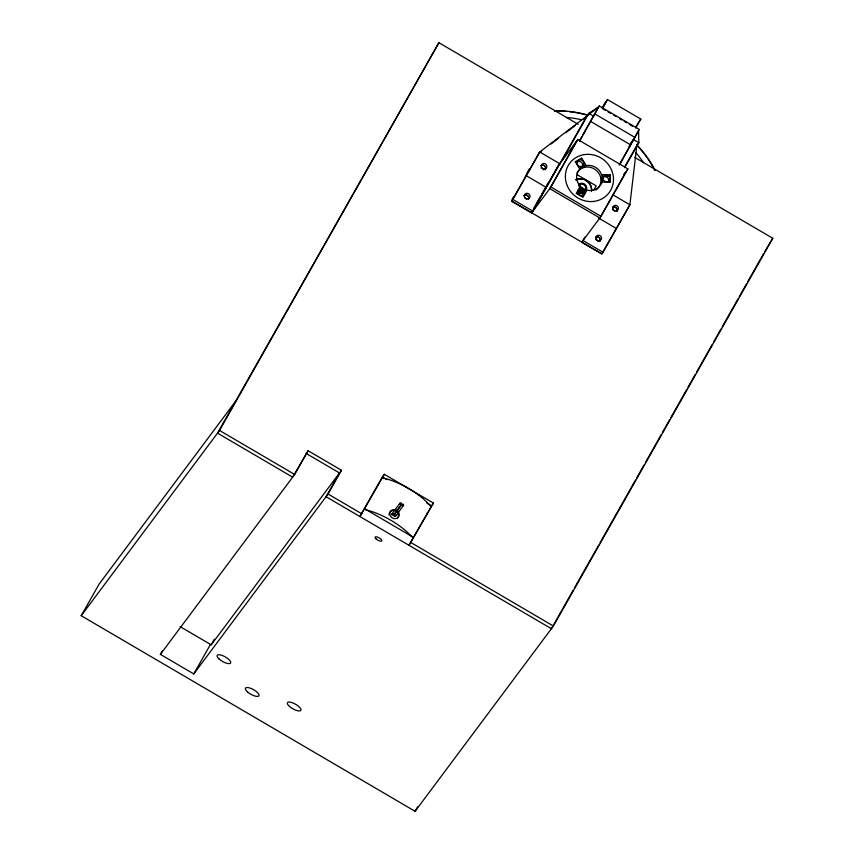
<?xml version="1.0" encoding="UTF-8"?>
<svg xmlns="http://www.w3.org/2000/svg" width="854" height="854" viewBox="0 0 854 854"><rect width="100%" height="100%" fill="white"/><g stroke="black" fill="none" stroke-linecap="round" stroke-linejoin="round"><path stroke-width="1.28" d="M636.892 144.86L629.889 204.779L603.031 252.261L601.824 253.873L581.713 242.248M391.879 513.991L392.071 515.122L393.406 515.154L401.572 504.234L401.188 502.953L400.046 503.059L391.879 513.991L393.16 513.692M393.555 514.973L393.363 513.841M393.886 515.165L394.068 516.296L395.413 516.328L403.568 505.408L403.387 504.276L402.053 504.234L393.886 515.165L394.932 514.77M399.896 503.252L400.291 504.533L401.572 504.234M395.551 516.147L395.626 515.442M401.903 504.426L402.287 505.707L403.568 505.408M602.924 107.647L607.44 99.523L640.82 119.08L635.718 128.1M579.631 141.262L598.494 107.07L588.748 113.368L586.741 116.048L532.917 211.194L512.88 199.462L511.674 201.064L601.824 253.873L629.889 204.779L612.777 194.755M619.694 164.737L638.557 130.534L638.835 142.703L624.701 167.662M619.107 164.907L639.358 129.466L599.294 105.992L594.822 113.902L634.885 137.377L629.302 146.386L631.522 142.18M634.629 157.349L772.785 238.277L553.403 626.025L415.097 811.3L81.215 615.723L99.128 584.072L235.426 401.487M81.215 615.723L219.521 430.448L438.903 42.7L578.211 124.3M438.903 42.7L217.514 433.138L292.666 477.162L308.102 450.731L341.493 470.287L328.064 494.028L193.773 673.934L160.381 654.377L162.303 650.994M160.381 654.377L294.673 474.472L308.102 450.731M193.773 673.934L210.394 644.546M180.119 626.622L211.205 644.823L214.407 639.176M512.154 199.345L513.521 196.911M526.224 174.472L529.245 169.124M598.494 107.07L539.749 151.98L511.599 201.181L531.636 212.913L558.495 165.43M512.88 199.462L539.749 151.98L560.288 164.011M534.102 207.682L538.799 199.388M539.216 198.64L540.497 196.377M541.778 194.114L545.621 187.336M546.005 186.642L548.172 182.809M381.685 478.123L359.94 516.563L384.321 474.312L433.373 503.038L408.981 545.29L433.373 503.038M561.783 161.022L588.748 113.368L593.754 116.293M576.61 141.156L549.752 188.638L599.839 217.973L626.046 171.654M577.816 139.544L558.58 165.324L531.711 212.806L550.958 187.026L577.816 139.544L627.904 168.878L601.035 216.361L581.798 242.141M579.695 140.291L581.638 136.853M582.94 134.569L590.071 121.962M602.241 107.85L605.433 102.202M607.44 99.523L602.337 108.543L605.785 110.572M593.669 190.335L596.199 185.873L577.272 174.792M635.632 127.406L638.824 121.77M629.302 146.386L632.878 140.056M584.915 237.134L582.994 240.529L603.031 252.261M624.626 166.946L636.187 146.514M415.097 811.3L417.659 806.774M573.077 590.402L551.396 628.715L326.057 496.718L339.486 472.977L306.106 453.421M574.39 588.075L598.686 545.119M599.999 542.802L635.472 480.108M636.785 477.792L644.012 465.014M645.325 462.697L661.092 434.835M662.405 432.508L669.632 419.741M670.945 417.414L686.701 389.552M688.014 387.236L695.241 374.468M696.554 372.141L712.321 344.279M713.634 341.963L720.861 329.185M722.174 326.868L737.941 299.007M739.254 296.68L746.481 283.912M747.794 281.585L763.551 253.723M764.864 251.407L772.785 238.277M594.822 113.902L590.434 121.311L630.498 144.774M525.114 177.333L526.31 175.721L546.346 187.453L543.731 190.965M597.896 107.871L599.294 105.992M211.205 644.823L341.493 470.287M639.486 120.873L640.82 119.08M384.321 474.312L382.325 476.991L386.883 479.67M636.828 145.383L638.835 142.703L633.817 139.768M623.559 174.696L625.128 172.593M626.697 170.49L627.904 168.878M615.254 230.132L616.46 228.52L598.654 218.09M538.543 153.592L541.692 151.179M551.129 143.963L558.473 138.348M565.818 132.733L575.265 125.517M583.656 119.101L585.748 117.5M605.144 176.34L607.674 176.415M395.68 509.592L392.061 510.009A4.793 4.483 15.9 0 0 389.819 513.959C389.968 517.353 394.004 519.808 397.046 518.207A4.825 4.462 56.1 0 0 399.288 514.247L398.242 511.386M396.758 510.051L397.836 510.863M608.091 111.917L610.396 113.262M613.845 115.29L616.15 116.635M619.598 118.663L621.904 120.008M624.21 121.353L626.505 122.709M629.366 124.374L632.494 126.211M580.848 189.994L583.068 191.296M550.958 187.026L601.035 216.361M426.808 503.049L431.366 505.717M364.412 508.642L413.453 537.379M219.521 430.448L294.673 474.472M328.064 494.028L361.936 513.873M410.987 542.6L553.403 626.025M426.605 513.297L427.566 514.439M609.009 178.934L609.094 181.411M601.397 177.472L601.6 183.674M541.222 167.928A2.904 2.722 36.7 0 1 543.422 169.818M541.105 165.623A2.904 2.722 36.7 0 1 545.375 169.263M595.868 239.664A2.904 2.722 36.7 0 1 598.078 241.554M595.761 237.348A2.904 2.722 36.7 0 1 600.031 240.999M524.74 197.882A2.904 2.722 36.7 0 1 526.416 199.356M523.972 195.641A2.904 2.722 36.7 0 1 528.295 199.441M612.425 209.785A2.904 2.722 36.7 0 1 614.827 211.418M612.991 207.33A2.904 2.722 36.7 0 1 616.705 211.504M566.298 117.468A96.822 90.834 36.7 0 1 581.403 119.731M636.059 152.855A96.822 90.834 36.7 0 1 643.521 162.687M554.801 110.903A104.562 98.103 36.7 0 1 587.787 115.087M636.753 144.753A104.562 98.103 36.7 0 1 655.071 170.309M554.641 111.116A104.562 98.103 36.7 0 1 566.405 111.404M569.618 111.714A104.562 98.103 36.7 0 1 582.385 113.924M583.431 114.18A104.562 98.103 36.7 0 1 585.534 114.724M638.098 146.557A104.562 98.103 36.7 0 1 653.385 167.662M653.908 168.612A104.562 98.103 36.7 0 1 654.911 170.522M365.726 509.806A38.729 13.312 29.5 0 1 411.735 536.76M382.154 477.834A38.729 13.312 29.5 0 1 430.555 506.187M389.008 514.898A4.836 4.537 40.9 0 1 394.804 510.607M395.957 511.108A4.836 4.537 40.9 0 1 396.95 511.888M397.729 512.88A4.836 4.537 40.9 0 1 397.142 518.485M583.186 191.488A3.875 3.629 36.7 0 1 578.841 189.727M578.628 186.012A3.875 3.629 36.7 0 1 583.72 184.677A3.875 3.629 36.7 0 1 585.396 189.769M583.485 192.385A4.836 4.537 36.7 0 1 578.041 190.186M578.478 184.581A4.836 4.537 36.7 0 1 586.239 190.239M576.023 179.788A10.654 9.992 36.7 0 1 587.04 180.845A10.654 9.992 36.7 0 1 591.534 190.986M583.506 193.153A4.836 4.537 36.7 0 1 577.88 192.065M575.735 179.852A11.038 10.355 36.7 0 1 580.827 178.913M581.884 179.03A11.038 10.355 36.7 0 1 583.955 179.564M584.958 179.97A11.038 10.355 36.7 0 1 591.555 191.2M595.846 237.241A2.904 2.722 36.7 0 1 599.721 241.479M612.467 207.597A2.904 2.722 36.7 0 1 616.791 211.397M524.057 195.534A2.904 2.722 36.7 0 1 528.38 199.334M541.19 165.505A2.904 2.722 36.7 0 1 545.065 169.754M602.582 177.835A3.491 3.267 36.7 0 1 607.375 177.568A3.491 3.267 36.7 0 1 607.941 182.297M576.973 162.196A3.491 3.267 36.7 0 1 581.574 162.527A3.491 3.267 36.7 0 1 581.926 167.053M597.544 188.702A13.066 12.266 36.7 0 1 595.879 190.058M576.952 172.967A13.066 12.266 36.7 0 1 595.227 169.498A13.066 12.266 36.7 0 1 598.27 187.923M577.891 191.179A3.491 3.267 36.7 0 1 582.844 196.036M579.823 187.079L576.236 193.41L582.919 197.317L586.495 190.986L579.823 187.079M581.67 158.171L575.233 161.694L579.226 168.249L585.663 164.726L581.67 158.171M610.14 174.846L602.561 174.622L602.796 182.062L610.375 182.286L610.14 174.846M247.5 691.879A7.75 2.658 29.5 0 0 258.911 695.882A7.75 2.658 29.5 0 0 250.275 688.153A7.75 2.658 29.5 0 0 247.5 691.879M289.442 706.407A7.75 2.658 29.5 0 0 300.843 710.411A7.75 2.658 29.5 0 0 292.217 702.682A7.75 2.658 29.5 0 0 289.442 706.407M219.19 659.085A7.75 2.658 29.5 0 0 230.601 663.088A7.75 2.658 29.5 0 0 221.965 655.37A7.75 2.658 29.5 0 0 219.19 659.085M376.08 538.927A3.875 1.334 29.5 0 0 381.781 540.934A3.875 1.334 29.5 0 0 377.468 537.07A3.875 1.334 29.5 0 0 376.08 538.927M596.06 238.821A2.904 2.722 36.7 0 0 600.928 239.867A2.904 2.722 36.7 0 0 599.156 235.266A2.904 2.722 36.7 0 0 596.06 238.821M612.82 208.589A2.904 2.722 36.7 0 0 617.517 210.319A2.904 2.722 36.7 0 0 616.439 205.547A2.904 2.722 36.7 0 0 612.82 208.589M524.409 196.527A2.904 2.722 36.7 0 0 529.106 198.256A2.904 2.722 36.7 0 0 528.028 193.474A2.904 2.722 36.7 0 0 524.409 196.527M541.404 167.096A2.904 2.722 36.7 0 0 546.272 168.142A2.904 2.722 36.7 0 0 544.5 163.53A2.904 2.722 36.7 0 0 541.404 167.096M603.298 179.5A3.491 3.267 36.7 0 0 609.148 180.685A3.491 3.267 36.7 0 0 606.959 175.177A3.491 3.267 36.7 0 0 603.298 179.5M577.283 164.256A3.491 3.267 36.7 0 0 583.122 165.441A3.491 3.267 36.7 0 0 580.933 159.933A3.491 3.267 36.7 0 0 577.283 164.256M577.55 181.891A13.066 12.266 36.7 0 0 599.476 186.311A13.066 12.266 36.7 0 0 591.256 165.655A13.066 12.266 36.7 0 0 577.55 181.891M567.494 186.343A24.595 23.069 36.7 0 0 608.966 192.887A24.595 23.069 36.7 0 0 591.822 154.627A24.595 23.069 36.7 0 0 567.494 186.343M578.201 193.25A3.491 3.267 36.7 0 0 584.051 194.424A3.491 3.267 36.7 0 0 581.852 188.915A3.491 3.267 36.7 0 0 578.201 193.25"/></g></svg>
